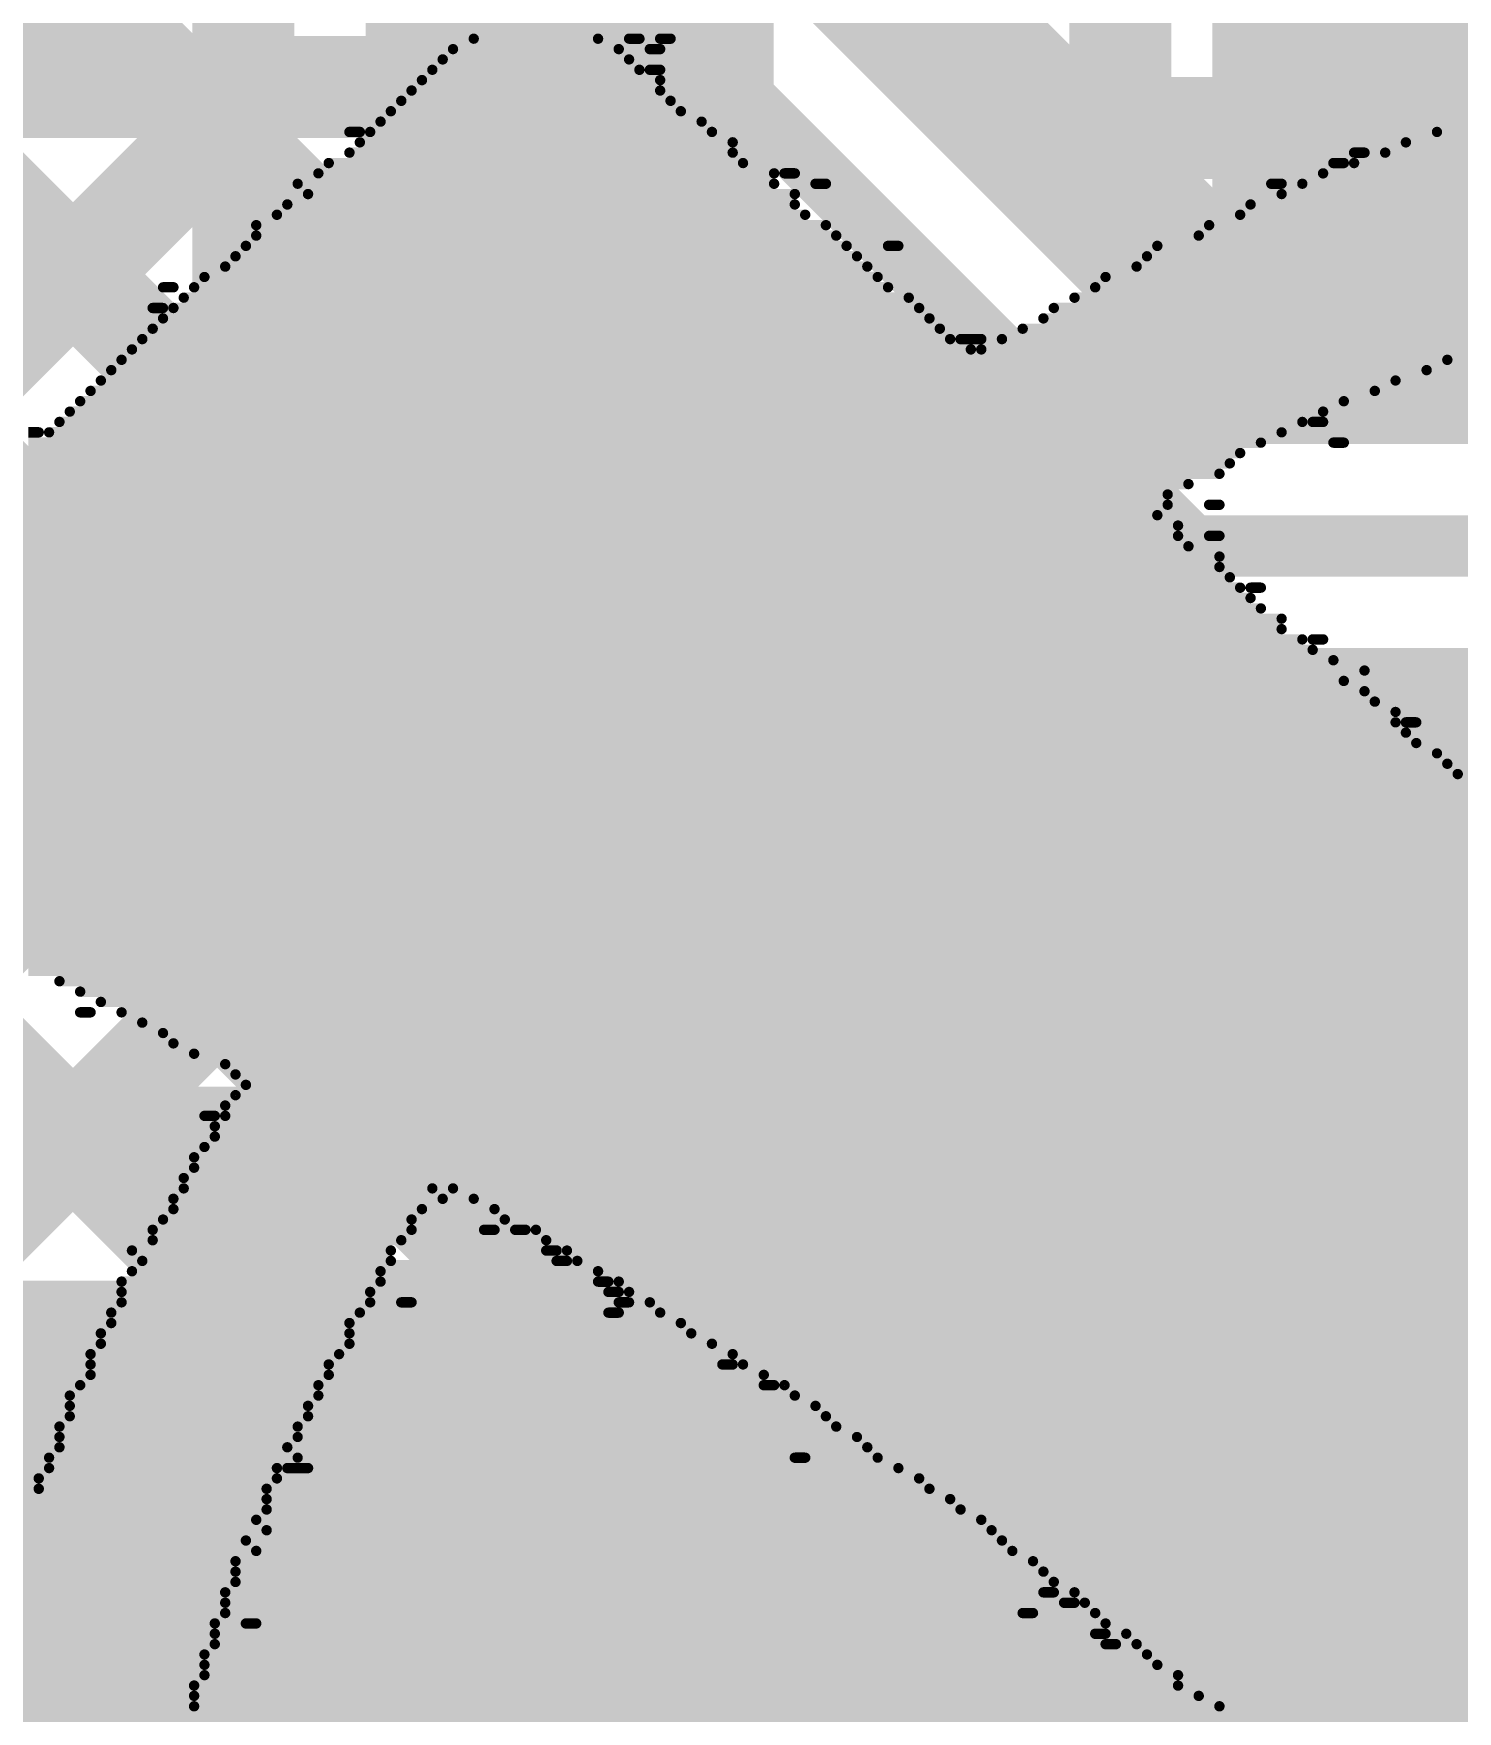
# Model space of a CAD drawing. Header units: millimetres. Extents: x -0.26 to 2.84, y -0.09 to 2.43.
# Drawn here: x 1.2254 to 1.365, y 1.4018 to 1.5662 of the extents above; entities that cross this region are included whole.
import ezdxf

# ---------------------------------------------------------------- set-up
doc = ezdxf.new("R2010")
doc.units = ezdxf.units.MM
doc.header["$MEASUREMENT"] = 0
for name, color, linetype in [('BottomLayer', 5, 'Continuous'), ('BottomOverlay', 54, 'Continuous'), ('TopLayer', 1, 'Continuous'), ('TopOverlay', 2, 'Continuous'), ('TopPaste', 8, 'Continuous'), ('TopSolder', 216, 'Continuous')]:
    doc.layers.add(name, color=color, linetype=linetype)
doc.styles.add('Arial', font='', dxfattribs={"height": 0.2})
doc.styles.get('Arial').set_extended_font_data('Arial')

# ---------------------------------------------------------------- blocks, each defined once
blk = doc.blocks.new('R__0603_36')
at = {"layer": 'TopLayer'}
for points in [[(-0.015, 0.0175), (-0.015, -0.0175), (-0.045, -0.0175), (-0.045, 0.0175)], [(0.045, 0.0175), (0.045, -0.0175), (0.015, -0.0175), (0.015, 0.0175)]]:
    blk.add_hatch(color=1, dxfattribs=at).paths.add_polyline_path(points)
at = {"layer": 'TopPaste'}
for points in [[(-0.015, 0.0175), (-0.015, -0.0175), (-0.045, -0.0175), (-0.045, 0.0175)], [(0.045, 0.0175), (0.045, -0.0175), (0.015, -0.0175), (0.015, 0.0175)]]:
    blk.add_hatch(color=8, dxfattribs=at).paths.add_polyline_path(points)
at = {"layer": 'TopSolder'}
for points in [[(-0.011, 0.0215), (-0.011, -0.0215), (-0.049, -0.0215), (-0.049, 0.0215)], [(0.049, 0.0215), (0.049, -0.0215), (0.011, -0.0215), (0.011, 0.0215)]]:
    blk.add_hatch(color=216, dxfattribs=at).paths.add_polyline_path(points)
at = {"layer": 'TopOverlay', "const_width": 0.005}
for points in [[(-0.048, 0.021), (0.048, 0.021)], [(-0.048, -0.021), (-0.048, 0.021)], [(0.048, -0.021), (0.048, 0.021)], [(-0.048, -0.021), (0.048, -0.021)]]:
    blk.add_lwpolyline(points, dxfattribs=at)
at = {"layer": 'TopOverlay', "const_width": 0.0025}
for points in [[(-0.04925, 0.021, 1), (-0.04675, 0.021, 1)], [(-0.04925, 0.021, 1), (-0.04675, 0.021, 1)], [(0.04675, 0.021, 1), (0.04925, 0.021, 1)], [(0.04675, 0.021, 1), (0.04925, 0.021, 1)], [(-0.04925, -0.021, 1), (-0.04675, -0.021, 1)], [(-0.04925, -0.021, 1), (-0.04675, -0.021, 1)], [(0.04675, -0.021, 1), (0.04925, -0.021, 1)], [(0.04675, -0.021, 1), (0.04925, -0.021, 1)]]:
    blk.add_lwpolyline(points, format="xyb", close=True, dxfattribs=at)
blk = doc.blocks.new('SOIC_8_74')
at = {"layer": 'TopLayer'}
blk.add_hatch(color=1, dxfattribs=at).paths.add_polyline_path([(0.13681, 0.08681), (0.13681, 0.06319), (0.07579, 0.06319), (0.07579, 0.08681)])
at = {"layer": 'TopPaste'}
blk.add_hatch(color=8, dxfattribs=at).paths.add_polyline_path([(0.13681, 0.08681), (0.13681, 0.06319), (0.07579, 0.06319), (0.07579, 0.08681)])
at = {"layer": 'TopSolder'}
blk.add_hatch(color=216, dxfattribs=at).paths.add_polyline_path([(0.14081, 0.09081), (0.14081, 0.05919), (0.07179, 0.05919), (0.07179, 0.09081)])
at = {"layer": 'TopOverlay', "const_width": 0.005}
blk.add_lwpolyline([(-0.072, 0.099), (0.066, 0.099)], dxfattribs=at)
at = {"layer": 'TopOverlay', "const_width": 0.0025}
blk.add_lwpolyline([(0.06475, 0.099, 1), (0.06725, 0.099, 1)], format="xyb", close=True, dxfattribs=at)

msp = doc.modelspace()

# ---------------------------------------------------------------- hatches: boundary and pattern name
at = {"layer": 'BottomLayer'}
msp.add_hatch(color=5, dxfattribs=at).paths.add_polyline_path([(1.341, 1.538), (1.723, 1.538), (1.723, 1.683), (1.341, 1.683)])
at = {"layer": 'TopLayer'}
for points in [[(1.24, 1.349), (1.362, 1.349), (1.362, 1.446), (1.24, 1.446)], [(1.033, 1.4), (1.362, 1.4), (1.362, 1.444), (1.033, 1.444)]]:
    msp.add_hatch(color=1, dxfattribs=at).paths.add_polyline_path(points)

# ---------------------------------------------------------------- linework, layer by layer
at = {"layer": 'BottomLayer'}
for points, const_width in [([(1.278, 1.513), (1.278, 1.68757)], 0.04), ([(1.246, 1.513), (1.246, 1.68757)], 0.01), ([(1.10017, 1.6435), (1.32367, 1.42)], 0.01), ([(1.17137, 1.62886), (1.246, 1.55424)], 0.01), ([(1.15008, 1.62187), (1.246, 1.52595)], 0.01), ([(1.09403, 1.62136), (1.29539, 1.42)], 0.01), ([(1.094, 1.5931), (1.2671, 1.42)], 0.01), ([(1.07838, 1.42), (1.246, 1.58762)], 0.01), ([(1.094, 1.56482), (1.23882, 1.42)], 0.01), ([(1.10667, 1.42), (1.246, 1.55933)], 0.01), ([(1.13495, 1.42), (1.246, 1.53105)], 0.01), ([(1.278, 1.513), (1.317, 1.474)], 0.04), ([(1.16324, 1.42), (1.24728, 1.50404)], 0.01), ([(1.2554, 1.49034), (1.29434, 1.4514)], 0.01), ([(1.317, 1.474), (1.76057, 1.474)], 0.04), ([(1.19152, 1.42), (1.25863, 1.48711)], 0.01), ([(1.21981, 1.42), (1.27278, 1.47297)], 0.01), ([(1.24809, 1.42), (1.28692, 1.45883)], 0.01), ([(1.27637, 1.42), (1.30207, 1.4457)], 0.01), ([(1.30466, 1.42), (1.32666, 1.442)], 0.01), ([(1.317, 1.442), (1.74731, 1.442)], 0.01), ([(1.32995, 1.442), (1.35195, 1.42)], 0.01), ([(1.33294, 1.42), (1.35494, 1.442)], 0.01), ([(1.35824, 1.442), (1.38024, 1.42)], 0.01), ([(1.36123, 1.42), (1.38323, 1.442)], 0.01), ([(1.03381, 1.42), (1.73784, 1.42)], 0.01), ([(1.02428, 1.397), (1.744, 1.397)], 0.022)]:
    msp.add_lwpolyline(points, dxfattribs=dict(at, const_width=const_width))
for points, const_width in [([(1.2435, 1.55933, 1), (1.2485, 1.55933, 1)], 0.005), ([(1.2435, 1.55424, 1), (1.2485, 1.55424, 1)], 0.005), ([(1.2435, 1.53105, 1), (1.2485, 1.53105, 1)], 0.005), ([(1.268, 1.513, 1), (1.288, 1.513, 1)], 0.02), ([(1.268, 1.513, 1), (1.288, 1.513, 1)], 0.02), ([(1.2435, 1.52595, 1), (1.2485, 1.52595, 1)], 0.005), ([(1.2435, 1.513, 1), (1.2485, 1.513, 1)], 0.005), ([(1.2435, 1.513, 1), (1.2485, 1.513, 1)], 0.005), ([(1.2435, 1.513, 1), (1.2485, 1.513, 1)], 0.005), ([(1.24478, 1.50404, 1), (1.24978, 1.50404, 1)], 0.005), ([(1.25287, 1.49037, 1), (1.25787, 1.49037, 1)], 0.005), ([(1.2529, 1.49034, 1), (1.2579, 1.49034, 1)], 0.005), ([(1.2529, 1.49034, 1), (1.2579, 1.49034, 1)], 0.005), ([(1.307, 1.474, 1), (1.327, 1.474, 1)], 0.02), ([(1.307, 1.474, 1), (1.327, 1.474, 1)], 0.02), ([(1.25613, 1.48711, 1), (1.26113, 1.48711, 1)], 0.005), ([(1.27028, 1.47297, 1), (1.27528, 1.47297, 1)], 0.005), ([(1.28442, 1.45883, 1), (1.28942, 1.45883, 1)], 0.005), ([(1.29184, 1.4514, 1), (1.29684, 1.4514, 1)], 0.005), ([(1.29184, 1.4514, 1), (1.29684, 1.4514, 1)], 0.005), ([(1.29187, 1.45137, 1), (1.29687, 1.45137, 1)], 0.005), ([(1.29957, 1.4457, 1), (1.30457, 1.4457, 1)], 0.005), ([(1.3145, 1.442, 1), (1.3195, 1.442, 1)], 0.005), ([(1.3145, 1.442, 1), (1.3195, 1.442, 1)], 0.005), ([(1.3145, 1.442, 1), (1.3195, 1.442, 1)], 0.005), ([(1.32416, 1.442, 1), (1.32916, 1.442, 1)], 0.005), ([(1.32745, 1.442, 1), (1.33245, 1.442, 1)], 0.005), ([(1.35244, 1.442, 1), (1.35744, 1.442, 1)], 0.005), ([(1.35574, 1.442, 1), (1.36074, 1.442, 1)], 0.005), ([(1.23632, 1.42, 1), (1.24132, 1.42, 1)], 0.005), ([(1.24559, 1.42, 1), (1.25059, 1.42, 1)], 0.005), ([(1.2646, 1.42, 1), (1.2696, 1.42, 1)], 0.005), ([(1.27387, 1.42, 1), (1.27887, 1.42, 1)], 0.005), ([(1.29289, 1.42, 1), (1.29789, 1.42, 1)], 0.005), ([(1.30216, 1.42, 1), (1.30716, 1.42, 1)], 0.005), ([(1.32117, 1.42, 1), (1.32617, 1.42, 1)], 0.005), ([(1.33044, 1.42, 1), (1.33544, 1.42, 1)], 0.005), ([(1.34945, 1.42, 1), (1.35445, 1.42, 1)], 0.005), ([(1.35873, 1.42, 1), (1.36373, 1.42, 1)], 0.005)]:
    msp.add_lwpolyline(points, format="xyb", close=True, dxfattribs=dict(at, const_width=const_width))
at = {"layer": 'BottomLayer', "const_width": 0.01}
for points in [[(1.2554, 1.49034, -0.199231), (1.246, 1.513)], [(1.25537, 1.49037, -0.198912), (1.246, 1.513)], [(1.317, 1.442, -0.199231), (1.29434, 1.4514)], [(1.317, 1.442, -0.198912), (1.29437, 1.45137)]]:
    msp.add_lwpolyline(points, format="xyb", dxfattribs=at)
at = {"layer": 'BottomOverlay', "const_width": 0.00102}
for points in [[(1.2686, 1.56574), (1.28079, 1.56574)], [(1.28383, 1.56574), (1.28485, 1.56574)], [(1.28688, 1.56574), (1.28789, 1.56574)], [(1.26657, 1.56472), (1.28282, 1.56472)], [(1.28586, 1.56472), (1.28688, 1.56472)], [(1.26454, 1.56269), (1.28485, 1.56269)], [(1.26555, 1.56371), (1.28383, 1.56371)], [(1.28586, 1.56269), (1.28688, 1.56269)], [(1.26251, 1.56066), (1.28688, 1.56066)], [(1.26352, 1.56168), (1.28688, 1.56168)], [(1.26149, 1.55965), (1.28789, 1.55965)], [(1.25946, 1.55761), (1.29094, 1.55761)], [(1.26048, 1.55863), (1.28891, 1.55863)], [(1.25642, 1.5566), (1.25743, 1.5566)], [(1.25743, 1.55558), (1.29399, 1.55558)], [(1.25845, 1.5566), (1.29195, 1.5566)], [(1.35998, 1.55558), (1.52041, 1.55558)], [(1.36303, 1.5566), (1.51838, 1.5566)], [(1.25642, 1.55457), (1.29399, 1.55457)], [(1.35491, 1.55457), (1.35592, 1.55457)], [(1.35795, 1.55457), (1.52346, 1.55457)], [(1.25337, 1.55254), (1.29805, 1.55254)], [(1.25439, 1.55355), (1.295, 1.55355)], [(1.29906, 1.55254), (1.30008, 1.55254)], [(1.35186, 1.55254), (1.52955, 1.55254)], [(1.35288, 1.55355), (1.35389, 1.55355)], [(1.35491, 1.55355), (1.52651, 1.55355)], [(1.25134, 1.55152), (1.29805, 1.55152)], [(1.30211, 1.55152), (1.30312, 1.55152)], [(1.34678, 1.55152), (1.3478, 1.55152)], [(1.34983, 1.55152), (1.53158, 1.55152)], [(1.25032, 1.54949), (1.30008, 1.54949)], [(1.25235, 1.55051), (1.30008, 1.55051)], [(1.34475, 1.54949), (1.53666, 1.54949)], [(1.3478, 1.55051), (1.53361, 1.55051)], [(1.24728, 1.54746), (1.30312, 1.54746)], [(1.24931, 1.54848), (1.30109, 1.54848)], [(1.34069, 1.54746), (1.41786, 1.54746)], [(1.34374, 1.54848), (1.427, 1.54848)], [(1.24728, 1.54644), (1.30414, 1.54644)], [(1.33968, 1.54644), (1.40974, 1.54644)], [(1.24525, 1.54441), (1.30617, 1.54441)], [(1.24626, 1.54543), (1.30515, 1.54543)], [(1.30922, 1.54543), (1.31023, 1.54543)], [(1.3346, 1.54441), (1.39755, 1.54441)], [(1.33562, 1.54543), (1.40263, 1.54543)], [(1.24423, 1.5434), (1.30718, 1.5434)], [(1.33358, 1.5434), (1.39349, 1.5434)], [(1.23814, 1.54137), (1.23915, 1.54137)], [(1.24119, 1.54137), (1.30922, 1.54137)], [(1.2422, 1.54238), (1.3082, 1.54238)], [(1.32952, 1.54137), (1.38537, 1.54137)], [(1.33054, 1.54238), (1.38842, 1.54238)], [(1.23712, 1.53934), (1.23814, 1.53934)], [(1.23915, 1.53934), (1.31226, 1.53934)], [(1.24017, 1.54035), (1.31125, 1.54035)], [(1.32546, 1.53934), (1.37826, 1.53934)], [(1.32749, 1.54035), (1.38232, 1.54035)], [(1.23814, 1.53832), (1.31328, 1.53832)], [(1.32445, 1.53832), (1.37522, 1.53832)], [(1.23611, 1.53629), (1.31531, 1.53629)], [(1.23712, 1.53731), (1.31429, 1.53731)], [(1.31632, 1.53629), (1.31835, 1.53629)], [(1.32038, 1.53629), (1.36912, 1.53629)], [(1.32242, 1.53731), (1.37217, 1.53731)], [(1.23408, 1.53426), (1.36405, 1.53426)], [(1.23509, 1.53528), (1.31734, 1.53528)], [(1.31835, 1.53528), (1.36709, 1.53528)], [(1.23306, 1.53325), (1.36202, 1.53325)], [(1.23103, 1.53121), (1.35694, 1.53121)], [(1.23205, 1.53223), (1.35897, 1.53223)], [(1.23002, 1.5302), (1.35389, 1.5302)], [(1.22799, 1.52817), (1.34983, 1.52817)], [(1.229, 1.52918), (1.35186, 1.52918)], [(1.35085, 1.52817), (1.35186, 1.52817)], [(1.22494, 1.52715), (1.22595, 1.52715)], [(1.22494, 1.52614), (1.34577, 1.52614)], [(1.22697, 1.52715), (1.3478, 1.52715)], [(1.35288, 1.52614), (1.35389, 1.52614)], [(1.22291, 1.52512), (1.34374, 1.52512)], [(1.22189, 1.52309), (1.34171, 1.52309)], [(1.22291, 1.52411), (1.34272, 1.52411)], [(1.21986, 1.52106), (1.33663, 1.52106)], [(1.22088, 1.52208), (1.33866, 1.52208)], [(1.21885, 1.52005), (1.33663, 1.52005)], [(1.34069, 1.52005), (1.34171, 1.52005)], [(1.21682, 1.51801), (1.33765, 1.51801)], [(1.21783, 1.51903), (1.33562, 1.51903)], [(1.2158, 1.517), (1.33765, 1.517)], [(1.34069, 1.517), (1.34171, 1.517)], [(1.21174, 1.51497), (1.34171, 1.51497)], [(1.21479, 1.51598), (1.33866, 1.51598)], [(1.21072, 1.51294), (1.34272, 1.51294)], [(1.21174, 1.51395), (1.34171, 1.51395)], [(1.20971, 1.51192), (1.34374, 1.51192)], [(1.34475, 1.51192), (1.34577, 1.51192)], [(1.20768, 1.50989), (1.34577, 1.50989)], [(1.20869, 1.51091), (1.34475, 1.51091)], [(1.20666, 1.50888), (1.3478, 1.50888)], [(1.20463, 1.50685), (1.34983, 1.50685)], [(1.20565, 1.50786), (1.3478, 1.50786)], [(1.35085, 1.50685), (1.35186, 1.50685)], [(1.2026, 1.50481), (1.35288, 1.50481)], [(1.20362, 1.50583), (1.35085, 1.50583)], [(1.20159, 1.5038), (1.35592, 1.5038)], [(1.19854, 1.50177), (1.35592, 1.50177)], [(1.19955, 1.50278), (1.35389, 1.50278)], [(1.19651, 1.49974), (1.35897, 1.49974)], [(1.19752, 1.50075), (1.35694, 1.50075)], [(1.19549, 1.49872), (1.35897, 1.49872)], [(1.35998, 1.49872), (1.361, 1.49872)], [(1.19346, 1.49669), (1.361, 1.49669)], [(1.19448, 1.49771), (1.35998, 1.49771)], [(1.19143, 1.49568), (1.36303, 1.49568)], [(1.19042, 1.49365), (1.36506, 1.49365)], [(1.19143, 1.49466), (1.36405, 1.49466)], [(1.18737, 1.49161), (1.36709, 1.49161)], [(1.1894, 1.49263), (1.36608, 1.49263)], [(1.18839, 1.4906), (1.36811, 1.4906)], [(1.19042, 1.48958), (1.36912, 1.48958)], [(1.19245, 1.48857), (1.37014, 1.48857)], [(1.19549, 1.48755), (1.37115, 1.48755)], [(1.19752, 1.48654), (1.37217, 1.48654)], [(1.19955, 1.48552), (1.37318, 1.48552)], [(1.2026, 1.48451), (1.37522, 1.48451)], [(1.20463, 1.48349), (1.37623, 1.48349)], [(1.20666, 1.48248), (1.37725, 1.48248)], [(1.20971, 1.48146), (1.37826, 1.48146)], [(1.21174, 1.48045), (1.37928, 1.48045)], [(1.21377, 1.47943), (1.38029, 1.47943)], [(1.21682, 1.47841), (1.38131, 1.47841)], [(1.21885, 1.4774), (1.38232, 1.4774)], [(1.22088, 1.47638), (1.38334, 1.47638)], [(1.22392, 1.47537), (1.38537, 1.47537)], [(1.22494, 1.47435), (1.38638, 1.47435)], [(1.22799, 1.47334), (1.38842, 1.47334)], [(1.23002, 1.47232), (1.38842, 1.47232)], [(1.23002, 1.47029), (1.23103, 1.47029)], [(1.23205, 1.47131), (1.39045, 1.47131)], [(1.23408, 1.47029), (1.39045, 1.47029)], [(1.23611, 1.46928), (1.39248, 1.46928)], [(1.23814, 1.46826), (1.39248, 1.46826)], [(1.23915, 1.46725), (1.39451, 1.46725)], [(1.24119, 1.46623), (1.39552, 1.46623)], [(1.24423, 1.46521), (1.39654, 1.46521)], [(1.24525, 1.4642), (1.39755, 1.4642)], [(1.24525, 1.46217), (1.39958, 1.46217)], [(1.24626, 1.46318), (1.39857, 1.46318)], [(1.24423, 1.46115), (1.4006, 1.46115)], [(1.2422, 1.46014), (1.24322, 1.46014)], [(1.24322, 1.45912), (1.40365, 1.45912)], [(1.24423, 1.46014), (1.40162, 1.46014)], [(1.2422, 1.45709), (1.40568, 1.45709)], [(1.24322, 1.45811), (1.40466, 1.45811)], [(1.24119, 1.45608), (1.40669, 1.45608)], [(1.24017, 1.45405), (1.40872, 1.45405)], [(1.24119, 1.45506), (1.40771, 1.45506)], [(1.23915, 1.45201), (1.26555, 1.45201)], [(1.24017, 1.45303), (1.26454, 1.45303)], [(1.26657, 1.45303), (1.40974, 1.45303)], [(1.2686, 1.45201), (1.41075, 1.45201)], [(1.23915, 1.451), (1.26352, 1.451)], [(1.27063, 1.451), (1.41177, 1.451)], [(1.23712, 1.44897), (1.26251, 1.44897)], [(1.23814, 1.44998), (1.26251, 1.44998)], [(1.26962, 1.44897), (1.27063, 1.44897)], [(1.27165, 1.44998), (1.41278, 1.44998)], [(1.27266, 1.44897), (1.27368, 1.44897)], [(1.27469, 1.44897), (1.4138, 1.44897)], [(1.23712, 1.44795), (1.26149, 1.44795)], [(1.27571, 1.44795), (1.41482, 1.44795)], [(1.23509, 1.44694), (1.26048, 1.44694)], [(1.23611, 1.44592), (1.26048, 1.44592)], [(1.27571, 1.44694), (1.27672, 1.44694)], [(1.27672, 1.44592), (1.27774, 1.44592)], [(1.27774, 1.44694), (1.41583, 1.44694)], [(1.27875, 1.44592), (1.41685, 1.44592)], [(1.23408, 1.44389), (1.25946, 1.44389)], [(1.23509, 1.44491), (1.25946, 1.44491)], [(1.28079, 1.44491), (1.41888, 1.44491)], [(1.28079, 1.44389), (1.2818, 1.44389)], [(1.28282, 1.44389), (1.41989, 1.44389)], [(1.23408, 1.44288), (1.25845, 1.44288)], [(1.2818, 1.44288), (1.28282, 1.44288)], [(1.28383, 1.44288), (1.41989, 1.44288)], [(1.23306, 1.44085), (1.25743, 1.44085)], [(1.23408, 1.44186), (1.25845, 1.44186)], [(1.26149, 1.44186), (1.26251, 1.44186)], [(1.2818, 1.44085), (1.28282, 1.44085)], [(1.28282, 1.44186), (1.28383, 1.44186)], [(1.28586, 1.44186), (1.42091, 1.44186)], [(1.28688, 1.44085), (1.42294, 1.44085)], [(1.23205, 1.43882), (1.25642, 1.43882)], [(1.23306, 1.43983), (1.25642, 1.43983)], [(1.28891, 1.43983), (1.42395, 1.43983)], [(1.28992, 1.43882), (1.42497, 1.43882)], [(1.23205, 1.4378), (1.25642, 1.4378)], [(1.29195, 1.4378), (1.42598, 1.4378)], [(1.23103, 1.43678), (1.2554, 1.43678)], [(1.23103, 1.43577), (1.25439, 1.43577)], [(1.29297, 1.43577), (1.29399, 1.43577)], [(1.29399, 1.43678), (1.427, 1.43678)], [(1.295, 1.43577), (1.42802, 1.43577)], [(1.23103, 1.43475), (1.25439, 1.43475)], [(1.29703, 1.43475), (1.42903, 1.43475)], [(1.229, 1.43272), (1.25337, 1.43272)], [(1.23002, 1.43374), (1.25337, 1.43374)], [(1.29703, 1.43374), (1.29805, 1.43374)], [(1.29906, 1.43374), (1.43005, 1.43374)], [(1.30008, 1.43272), (1.43106, 1.43272)], [(1.229, 1.43171), (1.25235, 1.43171)], [(1.229, 1.43069), (1.25235, 1.43069)], [(1.30211, 1.43171), (1.43208, 1.43171)], [(1.30312, 1.43069), (1.43411, 1.43069)], [(1.22799, 1.42968), (1.25134, 1.42968)], [(1.30414, 1.42968), (1.43411, 1.42968)], [(1.22799, 1.42866), (1.25134, 1.42866)], [(1.22799, 1.42765), (1.25032, 1.42765)], [(1.30617, 1.42866), (1.43512, 1.42866)], [(1.30718, 1.42765), (1.43614, 1.42765)], [(1.22697, 1.42663), (1.25134, 1.42663)], [(1.30008, 1.42663), (1.30109, 1.42663)], [(1.3082, 1.42663), (1.43715, 1.42663)], [(1.22595, 1.4246), (1.24931, 1.4246)], [(1.22697, 1.42561), (1.24931, 1.42561)], [(1.25032, 1.42561), (1.25235, 1.42561)], [(1.31023, 1.42561), (1.43817, 1.42561)], [(1.31226, 1.4246), (1.43918, 1.4246)], [(1.22494, 1.42257), (1.24829, 1.42257)], [(1.22595, 1.42358), (1.24829, 1.42358)], [(1.31328, 1.42358), (1.44121, 1.42358)], [(1.31531, 1.42257), (1.44223, 1.42257)], [(1.22494, 1.42155), (1.24829, 1.42155)], [(1.31632, 1.42155), (1.44223, 1.42155)], [(1.22392, 1.41952), (1.24829, 1.41952)], [(1.22494, 1.42054), (1.24728, 1.42054)], [(1.31835, 1.42054), (1.44325, 1.42054)], [(1.31937, 1.41952), (1.44426, 1.41952)], [(1.22291, 1.41749), (1.24728, 1.41749)], [(1.22392, 1.41851), (1.24626, 1.41851)], [(1.32038, 1.41851), (1.44629, 1.41851)], [(1.3214, 1.41749), (1.44832, 1.41749)], [(1.22189, 1.41648), (1.24525, 1.41648)], [(1.32343, 1.41648), (1.44832, 1.41648)], [(1.22189, 1.41445), (1.24525, 1.41445)], [(1.22291, 1.41546), (1.24525, 1.41546)], [(1.32445, 1.41546), (1.44934, 1.41546)], [(1.32546, 1.41445), (1.45035, 1.41445)], [(1.22189, 1.41343), (1.24423, 1.41343)], [(1.32445, 1.41343), (1.32546, 1.41343)], [(1.32749, 1.41343), (1.45137, 1.41343)], [(1.22088, 1.4114), (1.24423, 1.4114)], [(1.22189, 1.41241), (1.24423, 1.41241)], [(1.32242, 1.4114), (1.32343, 1.4114)], [(1.32648, 1.41241), (1.32749, 1.41241)], [(1.32851, 1.41241), (1.4534, 1.41241)], [(1.32952, 1.4114), (1.45441, 1.4114)], [(1.22088, 1.41038), (1.24322, 1.41038)], [(1.22088, 1.40937), (1.24322, 1.40937)], [(1.24626, 1.41038), (1.24728, 1.41038)], [(1.32952, 1.40937), (1.33054, 1.40937)], [(1.33054, 1.41038), (1.45441, 1.41038)], [(1.33257, 1.40937), (1.45441, 1.40937)], [(1.21986, 1.40835), (1.24322, 1.40835)], [(1.33054, 1.40835), (1.33155, 1.40835)], [(1.33358, 1.40835), (1.45543, 1.40835)], [(1.21986, 1.40734), (1.2422, 1.40734)], [(1.21986, 1.40632), (1.2422, 1.40632)], [(1.3346, 1.40734), (1.45645, 1.40734)], [(1.33562, 1.40632), (1.45848, 1.40632)], [(1.21885, 1.40429), (1.24119, 1.40429)], [(1.21986, 1.40531), (1.2422, 1.40531)], [(1.33765, 1.40531), (1.45949, 1.40531)], [(1.33765, 1.40429), (1.45949, 1.40429)], [(1.21885, 1.40328), (1.24119, 1.40328)], [(1.33968, 1.40328), (1.46051, 1.40328)], [(1.21885, 1.40226), (1.24119, 1.40226)], [(1.34171, 1.40226), (1.46152, 1.40226)]]:
    msp.add_lwpolyline(points, dxfattribs=at)
at = {"layer": 'BottomOverlay', "const_width": 0.000508}
for points in [[(1.26835, 1.56574, 1), (1.26885, 1.56574, 1)], [(1.28053, 1.56574, 1), (1.28104, 1.56574, 1)], [(1.28358, 1.56574, 1), (1.28408, 1.56574, 1)], [(1.28459, 1.56574, 1), (1.2851, 1.56574, 1)], [(1.28662, 1.56574, 1), (1.28713, 1.56574, 1)], [(1.28764, 1.56574, 1), (1.28815, 1.56574, 1)], [(1.26632, 1.56472, 1), (1.26682, 1.56472, 1)], [(1.28256, 1.56472, 1), (1.28307, 1.56472, 1)], [(1.28561, 1.56472, 1), (1.28612, 1.56472, 1)], [(1.28662, 1.56472, 1), (1.28713, 1.56472, 1)], [(1.26429, 1.56269, 1), (1.26479, 1.56269, 1)], [(1.2653, 1.56371, 1), (1.26581, 1.56371, 1)], [(1.28358, 1.56371, 1), (1.28408, 1.56371, 1)], [(1.28459, 1.56269, 1), (1.2851, 1.56269, 1)], [(1.28561, 1.56269, 1), (1.28612, 1.56269, 1)], [(1.28662, 1.56269, 1), (1.28713, 1.56269, 1)], [(1.26225, 1.56066, 1), (1.26276, 1.56066, 1)], [(1.26327, 1.56168, 1), (1.26378, 1.56168, 1)], [(1.28662, 1.56168, 1), (1.28713, 1.56168, 1)], [(1.28662, 1.56066, 1), (1.28713, 1.56066, 1)], [(1.26124, 1.55965, 1), (1.26175, 1.55965, 1)], [(1.28764, 1.55965, 1), (1.28815, 1.55965, 1)], [(1.25921, 1.55761, 1), (1.25972, 1.55761, 1)], [(1.26022, 1.55863, 1), (1.26073, 1.55863, 1)], [(1.28865, 1.55863, 1), (1.28916, 1.55863, 1)], [(1.29069, 1.55761, 1), (1.29119, 1.55761, 1)], [(1.25616, 1.5566, 1), (1.25667, 1.5566, 1)], [(1.25718, 1.5566, 1), (1.25769, 1.5566, 1)], [(1.25718, 1.55558, 1), (1.25769, 1.55558, 1)], [(1.25819, 1.5566, 1), (1.2587, 1.5566, 1)], [(1.2917, 1.5566, 1), (1.29221, 1.5566, 1)], [(1.29373, 1.55558, 1), (1.29424, 1.55558, 1)], [(1.35973, 1.55558, 1), (1.36024, 1.55558, 1)], [(1.36278, 1.5566, 1), (1.36328, 1.5566, 1)], [(1.25616, 1.55457, 1), (1.25667, 1.55457, 1)], [(1.29373, 1.55457, 1), (1.29424, 1.55457, 1)], [(1.35465, 1.55457, 1), (1.35516, 1.55457, 1)], [(1.35567, 1.55457, 1), (1.35618, 1.55457, 1)], [(1.3577, 1.55457, 1), (1.35821, 1.55457, 1)], [(1.25312, 1.55254, 1), (1.25362, 1.55254, 1)], [(1.25413, 1.55355, 1), (1.25464, 1.55355, 1)], [(1.29475, 1.55355, 1), (1.29525, 1.55355, 1)], [(1.29779, 1.55254, 1), (1.2983, 1.55254, 1)], [(1.29881, 1.55254, 1), (1.29932, 1.55254, 1)], [(1.29982, 1.55254, 1), (1.30033, 1.55254, 1)], [(1.35161, 1.55254, 1), (1.35212, 1.55254, 1)], [(1.35262, 1.55355, 1), (1.35313, 1.55355, 1)], [(1.35364, 1.55355, 1), (1.35415, 1.55355, 1)], [(1.35465, 1.55355, 1), (1.35516, 1.55355, 1)], [(1.25109, 1.55152, 1), (1.25159, 1.55152, 1)], [(1.29779, 1.55152, 1), (1.2983, 1.55152, 1)], [(1.30185, 1.55152, 1), (1.30236, 1.55152, 1)], [(1.30287, 1.55152, 1), (1.30338, 1.55152, 1)], [(1.34653, 1.55152, 1), (1.34704, 1.55152, 1)], [(1.34755, 1.55152, 1), (1.34805, 1.55152, 1)], [(1.34958, 1.55152, 1), (1.35008, 1.55152, 1)], [(1.25007, 1.54949, 1), (1.25058, 1.54949, 1)], [(1.2521, 1.55051, 1), (1.25261, 1.55051, 1)], [(1.29982, 1.55051, 1), (1.30033, 1.55051, 1)], [(1.29982, 1.54949, 1), (1.30033, 1.54949, 1)], [(1.3445, 1.54949, 1), (1.34501, 1.54949, 1)], [(1.34755, 1.55051, 1), (1.34805, 1.55051, 1)], [(1.24702, 1.54746, 1), (1.24753, 1.54746, 1)], [(1.24905, 1.54848, 1), (1.24956, 1.54848, 1)], [(1.30084, 1.54848, 1), (1.30135, 1.54848, 1)], [(1.30287, 1.54746, 1), (1.30338, 1.54746, 1)], [(1.34044, 1.54746, 1), (1.34095, 1.54746, 1)], [(1.34348, 1.54848, 1), (1.34399, 1.54848, 1)], [(1.24702, 1.54644, 1), (1.24753, 1.54644, 1)], [(1.30388, 1.54644, 1), (1.30439, 1.54644, 1)], [(1.33942, 1.54644, 1), (1.33993, 1.54644, 1)], [(1.24499, 1.54441, 1), (1.2455, 1.54441, 1)], [(1.24601, 1.54543, 1), (1.24652, 1.54543, 1)], [(1.3049, 1.54543, 1), (1.30541, 1.54543, 1)], [(1.30592, 1.54441, 1), (1.30642, 1.54441, 1)], [(1.30896, 1.54543, 1), (1.30947, 1.54543, 1)], [(1.30998, 1.54543, 1), (1.31048, 1.54543, 1)], [(1.33435, 1.54441, 1), (1.33485, 1.54441, 1)], [(1.33536, 1.54543, 1), (1.33587, 1.54543, 1)], [(1.24398, 1.5434, 1), (1.24449, 1.5434, 1)], [(1.30693, 1.5434, 1), (1.30744, 1.5434, 1)], [(1.33333, 1.5434, 1), (1.33384, 1.5434, 1)], [(1.23789, 1.54137, 1), (1.23839, 1.54137, 1)], [(1.2389, 1.54137, 1), (1.23941, 1.54137, 1)], [(1.24093, 1.54137, 1), (1.24144, 1.54137, 1)], [(1.24195, 1.54238, 1), (1.24245, 1.54238, 1)], [(1.30795, 1.54238, 1), (1.30845, 1.54238, 1)], [(1.30896, 1.54137, 1), (1.30947, 1.54137, 1)], [(1.32927, 1.54137, 1), (1.32978, 1.54137, 1)], [(1.33029, 1.54238, 1), (1.33079, 1.54238, 1)], [(1.23687, 1.53934, 1), (1.23738, 1.53934, 1)], [(1.23789, 1.53934, 1), (1.23839, 1.53934, 1)], [(1.2389, 1.53934, 1), (1.23941, 1.53934, 1)], [(1.23992, 1.54035, 1), (1.24042, 1.54035, 1)], [(1.31099, 1.54035, 1), (1.3115, 1.54035, 1)], [(1.31201, 1.53934, 1), (1.31252, 1.53934, 1)], [(1.32521, 1.53934, 1), (1.32572, 1.53934, 1)], [(1.32724, 1.54035, 1), (1.32775, 1.54035, 1)], [(1.23789, 1.53832, 1), (1.23839, 1.53832, 1)], [(1.31302, 1.53832, 1), (1.31353, 1.53832, 1)], [(1.32419, 1.53832, 1), (1.3247, 1.53832, 1)], [(1.23585, 1.53629, 1), (1.23636, 1.53629, 1)], [(1.23687, 1.53731, 1), (1.23738, 1.53731, 1)], [(1.31404, 1.53731, 1), (1.31455, 1.53731, 1)], [(1.31505, 1.53629, 1), (1.31556, 1.53629, 1)], [(1.31607, 1.53629, 1), (1.31658, 1.53629, 1)], [(1.3181, 1.53629, 1), (1.31861, 1.53629, 1)], [(1.32013, 1.53629, 1), (1.32064, 1.53629, 1)], [(1.32216, 1.53731, 1), (1.32267, 1.53731, 1)], [(1.23382, 1.53426, 1), (1.23433, 1.53426, 1)], [(1.23484, 1.53528, 1), (1.23535, 1.53528, 1)], [(1.31708, 1.53528, 1), (1.31759, 1.53528, 1)], [(1.3181, 1.53528, 1), (1.31861, 1.53528, 1)], [(1.36379, 1.53426, 1), (1.3643, 1.53426, 1)], [(1.23281, 1.53325, 1), (1.23332, 1.53325, 1)], [(1.36176, 1.53325, 1), (1.36227, 1.53325, 1)], [(1.23078, 1.53121, 1), (1.23129, 1.53121, 1)], [(1.23179, 1.53223, 1), (1.2323, 1.53223, 1)], [(1.35668, 1.53121, 1), (1.35719, 1.53121, 1)], [(1.35872, 1.53223, 1), (1.35922, 1.53223, 1)], [(1.22976, 1.5302, 1), (1.23027, 1.5302, 1)], [(1.35364, 1.5302, 1), (1.35415, 1.5302, 1)], [(1.22773, 1.52817, 1), (1.22824, 1.52817, 1)], [(1.22875, 1.52918, 1), (1.22925, 1.52918, 1)], [(1.34958, 1.52817, 1), (1.35008, 1.52817, 1)], [(1.35059, 1.52817, 1), (1.3511, 1.52817, 1)], [(1.35161, 1.52918, 1), (1.35212, 1.52918, 1)], [(1.35161, 1.52817, 1), (1.35212, 1.52817, 1)], [(1.2257, 1.52715, 1), (1.22621, 1.52715, 1)], [(1.22672, 1.52715, 1), (1.22722, 1.52715, 1)], [(1.34552, 1.52614, 1), (1.34602, 1.52614, 1)], [(1.34755, 1.52715, 1), (1.34805, 1.52715, 1)], [(1.35262, 1.52614, 1), (1.35313, 1.52614, 1)], [(1.35364, 1.52614, 1), (1.35415, 1.52614, 1)], [(1.34348, 1.52512, 1), (1.34399, 1.52512, 1)], [(1.34145, 1.52309, 1), (1.34196, 1.52309, 1)], [(1.34247, 1.52411, 1), (1.34298, 1.52411, 1)], [(1.33638, 1.52106, 1), (1.33688, 1.52106, 1)], [(1.33841, 1.52208, 1), (1.33892, 1.52208, 1)], [(1.33638, 1.52005, 1), (1.33688, 1.52005, 1)], [(1.34044, 1.52005, 1), (1.34095, 1.52005, 1)], [(1.34145, 1.52005, 1), (1.34196, 1.52005, 1)], [(1.33536, 1.51903, 1), (1.33587, 1.51903, 1)], [(1.33739, 1.51801, 1), (1.3379, 1.51801, 1)], [(1.33739, 1.517, 1), (1.3379, 1.517, 1)], [(1.34044, 1.517, 1), (1.34095, 1.517, 1)], [(1.34145, 1.517, 1), (1.34196, 1.517, 1)], [(1.33841, 1.51598, 1), (1.33892, 1.51598, 1)], [(1.34145, 1.51497, 1), (1.34196, 1.51497, 1)], [(1.34145, 1.51395, 1), (1.34196, 1.51395, 1)], [(1.34247, 1.51294, 1), (1.34298, 1.51294, 1)], [(1.34348, 1.51192, 1), (1.34399, 1.51192, 1)], [(1.3445, 1.51192, 1), (1.34501, 1.51192, 1)], [(1.34552, 1.51192, 1), (1.34602, 1.51192, 1)], [(1.3445, 1.51091, 1), (1.34501, 1.51091, 1)], [(1.34552, 1.50989, 1), (1.34602, 1.50989, 1)], [(1.34755, 1.50888, 1), (1.34805, 1.50888, 1)], [(1.34755, 1.50786, 1), (1.34805, 1.50786, 1)], [(1.34958, 1.50685, 1), (1.35008, 1.50685, 1)], [(1.35059, 1.50685, 1), (1.3511, 1.50685, 1)], [(1.35161, 1.50685, 1), (1.35212, 1.50685, 1)], [(1.35059, 1.50583, 1), (1.3511, 1.50583, 1)], [(1.35262, 1.50481, 1), (1.35313, 1.50481, 1)], [(1.35567, 1.5038, 1), (1.35618, 1.5038, 1)], [(1.35364, 1.50278, 1), (1.35415, 1.50278, 1)], [(1.35567, 1.50177, 1), (1.35618, 1.50177, 1)], [(1.35668, 1.50075, 1), (1.35719, 1.50075, 1)], [(1.35872, 1.49974, 1), (1.35922, 1.49974, 1)], [(1.35872, 1.49872, 1), (1.35922, 1.49872, 1)], [(1.35973, 1.49872, 1), (1.36024, 1.49872, 1)], [(1.36075, 1.49872, 1), (1.36125, 1.49872, 1)], [(1.35973, 1.49771, 1), (1.36024, 1.49771, 1)], [(1.36075, 1.49669, 1), (1.36125, 1.49669, 1)], [(1.36278, 1.49568, 1), (1.36328, 1.49568, 1)], [(1.36379, 1.49466, 1), (1.3643, 1.49466, 1)], [(1.36481, 1.49365, 1), (1.36532, 1.49365, 1)], [(1.22773, 1.47334, 1), (1.22824, 1.47334, 1)], [(1.22976, 1.47232, 1), (1.23027, 1.47232, 1)], [(1.22976, 1.47029, 1), (1.23027, 1.47029, 1)], [(1.23078, 1.47029, 1), (1.23129, 1.47029, 1)], [(1.23179, 1.47131, 1), (1.2323, 1.47131, 1)], [(1.23382, 1.47029, 1), (1.23433, 1.47029, 1)], [(1.23585, 1.46928, 1), (1.23636, 1.46928, 1)], [(1.23789, 1.46826, 1), (1.23839, 1.46826, 1)], [(1.2389, 1.46725, 1), (1.23941, 1.46725, 1)], [(1.24093, 1.46623, 1), (1.24144, 1.46623, 1)], [(1.24398, 1.46521, 1), (1.24449, 1.46521, 1)], [(1.24499, 1.4642, 1), (1.2455, 1.4642, 1)], [(1.24499, 1.46217, 1), (1.2455, 1.46217, 1)], [(1.24601, 1.46318, 1), (1.24652, 1.46318, 1)], [(1.24398, 1.46115, 1), (1.24449, 1.46115, 1)], [(1.24195, 1.46014, 1), (1.24245, 1.46014, 1)], [(1.24296, 1.46014, 1), (1.24347, 1.46014, 1)], [(1.24296, 1.45912, 1), (1.24347, 1.45912, 1)], [(1.24398, 1.46014, 1), (1.24449, 1.46014, 1)], [(1.24195, 1.45709, 1), (1.24245, 1.45709, 1)], [(1.24296, 1.45811, 1), (1.24347, 1.45811, 1)], [(1.24093, 1.45608, 1), (1.24144, 1.45608, 1)], [(1.23992, 1.45405, 1), (1.24042, 1.45405, 1)], [(1.24093, 1.45506, 1), (1.24144, 1.45506, 1)], [(1.2389, 1.45201, 1), (1.23941, 1.45201, 1)], [(1.23992, 1.45303, 1), (1.24042, 1.45303, 1)], [(1.26429, 1.45303, 1), (1.26479, 1.45303, 1)], [(1.2653, 1.45201, 1), (1.26581, 1.45201, 1)], [(1.26632, 1.45303, 1), (1.26682, 1.45303, 1)], [(1.26835, 1.45201, 1), (1.26885, 1.45201, 1)], [(1.2389, 1.451, 1), (1.23941, 1.451, 1)], [(1.26327, 1.451, 1), (1.26378, 1.451, 1)], [(1.27038, 1.451, 1), (1.27089, 1.451, 1)], [(1.23687, 1.44897, 1), (1.23738, 1.44897, 1)], [(1.23789, 1.44998, 1), (1.23839, 1.44998, 1)], [(1.26225, 1.44998, 1), (1.26276, 1.44998, 1)], [(1.26225, 1.44897, 1), (1.26276, 1.44897, 1)], [(1.26936, 1.44897, 1), (1.26987, 1.44897, 1)], [(1.27038, 1.44897, 1), (1.27089, 1.44897, 1)], [(1.27139, 1.44998, 1), (1.2719, 1.44998, 1)], [(1.27241, 1.44897, 1), (1.27292, 1.44897, 1)], [(1.27342, 1.44897, 1), (1.27393, 1.44897, 1)], [(1.27444, 1.44897, 1), (1.27495, 1.44897, 1)], [(1.23687, 1.44795, 1), (1.23738, 1.44795, 1)], [(1.26124, 1.44795, 1), (1.26175, 1.44795, 1)], [(1.27545, 1.44795, 1), (1.27596, 1.44795, 1)], [(1.23484, 1.44694, 1), (1.23535, 1.44694, 1)], [(1.23585, 1.44592, 1), (1.23636, 1.44592, 1)], [(1.26022, 1.44694, 1), (1.26073, 1.44694, 1)], [(1.26022, 1.44592, 1), (1.26073, 1.44592, 1)], [(1.27545, 1.44694, 1), (1.27596, 1.44694, 1)], [(1.27647, 1.44694, 1), (1.27698, 1.44694, 1)], [(1.27647, 1.44592, 1), (1.27698, 1.44592, 1)], [(1.27749, 1.44694, 1), (1.27799, 1.44694, 1)], [(1.27749, 1.44592, 1), (1.27799, 1.44592, 1)], [(1.2785, 1.44592, 1), (1.27901, 1.44592, 1)], [(1.23382, 1.44389, 1), (1.23433, 1.44389, 1)], [(1.23484, 1.44491, 1), (1.23535, 1.44491, 1)], [(1.25921, 1.44491, 1), (1.25972, 1.44491, 1)], [(1.25921, 1.44389, 1), (1.25972, 1.44389, 1)], [(1.28053, 1.44491, 1), (1.28104, 1.44491, 1)], [(1.28053, 1.44389, 1), (1.28104, 1.44389, 1)], [(1.28155, 1.44389, 1), (1.28205, 1.44389, 1)], [(1.28256, 1.44389, 1), (1.28307, 1.44389, 1)], [(1.23382, 1.44288, 1), (1.23433, 1.44288, 1)], [(1.25819, 1.44288, 1), (1.2587, 1.44288, 1)], [(1.28155, 1.44288, 1), (1.28205, 1.44288, 1)], [(1.28256, 1.44288, 1), (1.28307, 1.44288, 1)], [(1.28358, 1.44288, 1), (1.28408, 1.44288, 1)], [(1.23281, 1.44085, 1), (1.23332, 1.44085, 1)], [(1.23382, 1.44186, 1), (1.23433, 1.44186, 1)], [(1.25718, 1.44085, 1), (1.25769, 1.44085, 1)], [(1.25819, 1.44186, 1), (1.2587, 1.44186, 1)], [(1.26124, 1.44186, 1), (1.26175, 1.44186, 1)], [(1.26225, 1.44186, 1), (1.26276, 1.44186, 1)], [(1.28155, 1.44085, 1), (1.28205, 1.44085, 1)], [(1.28256, 1.44186, 1), (1.28307, 1.44186, 1)], [(1.28256, 1.44085, 1), (1.28307, 1.44085, 1)], [(1.28358, 1.44186, 1), (1.28408, 1.44186, 1)], [(1.28561, 1.44186, 1), (1.28612, 1.44186, 1)], [(1.28662, 1.44085, 1), (1.28713, 1.44085, 1)], [(1.23179, 1.43882, 1), (1.2323, 1.43882, 1)], [(1.23281, 1.43983, 1), (1.23332, 1.43983, 1)], [(1.25616, 1.43983, 1), (1.25667, 1.43983, 1)], [(1.25616, 1.43882, 1), (1.25667, 1.43882, 1)], [(1.28865, 1.43983, 1), (1.28916, 1.43983, 1)], [(1.28967, 1.43882, 1), (1.29018, 1.43882, 1)], [(1.23179, 1.4378, 1), (1.2323, 1.4378, 1)], [(1.25616, 1.4378, 1), (1.25667, 1.4378, 1)], [(1.2917, 1.4378, 1), (1.29221, 1.4378, 1)], [(1.23078, 1.43678, 1), (1.23129, 1.43678, 1)], [(1.23078, 1.43577, 1), (1.23129, 1.43577, 1)], [(1.25413, 1.43577, 1), (1.25464, 1.43577, 1)], [(1.25515, 1.43678, 1), (1.25565, 1.43678, 1)], [(1.29272, 1.43577, 1), (1.29322, 1.43577, 1)], [(1.29373, 1.43678, 1), (1.29424, 1.43678, 1)], [(1.29373, 1.43577, 1), (1.29424, 1.43577, 1)], [(1.29475, 1.43577, 1), (1.29525, 1.43577, 1)], [(1.23078, 1.43475, 1), (1.23129, 1.43475, 1)], [(1.25413, 1.43475, 1), (1.25464, 1.43475, 1)], [(1.29678, 1.43475, 1), (1.29729, 1.43475, 1)], [(1.22875, 1.43272, 1), (1.22925, 1.43272, 1)], [(1.22976, 1.43374, 1), (1.23027, 1.43374, 1)], [(1.25312, 1.43374, 1), (1.25362, 1.43374, 1)], [(1.25312, 1.43272, 1), (1.25362, 1.43272, 1)], [(1.29678, 1.43374, 1), (1.29729, 1.43374, 1)], [(1.29779, 1.43374, 1), (1.2983, 1.43374, 1)], [(1.29881, 1.43374, 1), (1.29932, 1.43374, 1)], [(1.29982, 1.43272, 1), (1.30033, 1.43272, 1)], [(1.22875, 1.43171, 1), (1.22925, 1.43171, 1)], [(1.22875, 1.43069, 1), (1.22925, 1.43069, 1)], [(1.2521, 1.43171, 1), (1.25261, 1.43171, 1)], [(1.2521, 1.43069, 1), (1.25261, 1.43069, 1)], [(1.30185, 1.43171, 1), (1.30236, 1.43171, 1)], [(1.30287, 1.43069, 1), (1.30338, 1.43069, 1)], [(1.22773, 1.42968, 1), (1.22824, 1.42968, 1)], [(1.25109, 1.42968, 1), (1.25159, 1.42968, 1)], [(1.30388, 1.42968, 1), (1.30439, 1.42968, 1)], [(1.22773, 1.42866, 1), (1.22824, 1.42866, 1)], [(1.22773, 1.42765, 1), (1.22824, 1.42765, 1)], [(1.25007, 1.42765, 1), (1.25058, 1.42765, 1)], [(1.25109, 1.42866, 1), (1.25159, 1.42866, 1)], [(1.30592, 1.42866, 1), (1.30642, 1.42866, 1)], [(1.30693, 1.42765, 1), (1.30744, 1.42765, 1)], [(1.22672, 1.42663, 1), (1.22722, 1.42663, 1)], [(1.25109, 1.42663, 1), (1.25159, 1.42663, 1)], [(1.29982, 1.42663, 1), (1.30033, 1.42663, 1)], [(1.30084, 1.42663, 1), (1.30135, 1.42663, 1)], [(1.30795, 1.42663, 1), (1.30845, 1.42663, 1)], [(1.2257, 1.4246, 1), (1.22621, 1.4246, 1)], [(1.22672, 1.42561, 1), (1.22722, 1.42561, 1)], [(1.24905, 1.42561, 1), (1.24956, 1.42561, 1)], [(1.24905, 1.4246, 1), (1.24956, 1.4246, 1)], [(1.25007, 1.42561, 1), (1.25058, 1.42561, 1)], [(1.2521, 1.42561, 1), (1.25261, 1.42561, 1)], [(1.30998, 1.42561, 1), (1.31048, 1.42561, 1)], [(1.31201, 1.4246, 1), (1.31252, 1.4246, 1)], [(1.2257, 1.42358, 1), (1.22621, 1.42358, 1)], [(1.24804, 1.42358, 1), (1.24855, 1.42358, 1)], [(1.24804, 1.42257, 1), (1.24855, 1.42257, 1)], [(1.31302, 1.42358, 1), (1.31353, 1.42358, 1)], [(1.31505, 1.42257, 1), (1.31556, 1.42257, 1)], [(1.24804, 1.42155, 1), (1.24855, 1.42155, 1)], [(1.31607, 1.42155, 1), (1.31658, 1.42155, 1)], [(1.24702, 1.42054, 1), (1.24753, 1.42054, 1)], [(1.24804, 1.41952, 1), (1.24855, 1.41952, 1)], [(1.3181, 1.42054, 1), (1.31861, 1.42054, 1)], [(1.31912, 1.41952, 1), (1.31962, 1.41952, 1)], [(1.24601, 1.41851, 1), (1.24652, 1.41851, 1)], [(1.24702, 1.41749, 1), (1.24753, 1.41749, 1)], [(1.32013, 1.41851, 1), (1.32064, 1.41851, 1)], [(1.32115, 1.41749, 1), (1.32165, 1.41749, 1)], [(1.24499, 1.41648, 1), (1.2455, 1.41648, 1)], [(1.32318, 1.41648, 1), (1.32368, 1.41648, 1)], [(1.24499, 1.41546, 1), (1.2455, 1.41546, 1)], [(1.24499, 1.41445, 1), (1.2455, 1.41445, 1)], [(1.32419, 1.41546, 1), (1.3247, 1.41546, 1)], [(1.32521, 1.41445, 1), (1.32572, 1.41445, 1)], [(1.24398, 1.41343, 1), (1.24449, 1.41343, 1)], [(1.32419, 1.41343, 1), (1.3247, 1.41343, 1)], [(1.32521, 1.41343, 1), (1.32572, 1.41343, 1)], [(1.32724, 1.41343, 1), (1.32775, 1.41343, 1)], [(1.24398, 1.41241, 1), (1.24449, 1.41241, 1)], [(1.24398, 1.4114, 1), (1.24449, 1.4114, 1)], [(1.32216, 1.4114, 1), (1.32267, 1.4114, 1)], [(1.32318, 1.4114, 1), (1.32368, 1.4114, 1)], [(1.32622, 1.41241, 1), (1.32673, 1.41241, 1)], [(1.32724, 1.41241, 1), (1.32775, 1.41241, 1)], [(1.32825, 1.41241, 1), (1.32876, 1.41241, 1)], [(1.32927, 1.4114, 1), (1.32978, 1.4114, 1)], [(1.24296, 1.41038, 1), (1.24347, 1.41038, 1)], [(1.24296, 1.40937, 1), (1.24347, 1.40937, 1)], [(1.24601, 1.41038, 1), (1.24652, 1.41038, 1)], [(1.24702, 1.41038, 1), (1.24753, 1.41038, 1)], [(1.32927, 1.40937, 1), (1.32978, 1.40937, 1)], [(1.33029, 1.41038, 1), (1.33079, 1.41038, 1)], [(1.33029, 1.40937, 1), (1.33079, 1.40937, 1)], [(1.33232, 1.40937, 1), (1.33282, 1.40937, 1)], [(1.24296, 1.40835, 1), (1.24347, 1.40835, 1)], [(1.33029, 1.40835, 1), (1.33079, 1.40835, 1)], [(1.3313, 1.40835, 1), (1.33181, 1.40835, 1)], [(1.33333, 1.40835, 1), (1.33384, 1.40835, 1)], [(1.24195, 1.40734, 1), (1.24245, 1.40734, 1)], [(1.24195, 1.40632, 1), (1.24245, 1.40632, 1)], [(1.33435, 1.40734, 1), (1.33485, 1.40734, 1)], [(1.33536, 1.40632, 1), (1.33587, 1.40632, 1)], [(1.24093, 1.40429, 1), (1.24144, 1.40429, 1)], [(1.24195, 1.40531, 1), (1.24245, 1.40531, 1)], [(1.33739, 1.40531, 1), (1.3379, 1.40531, 1)], [(1.33739, 1.40429, 1), (1.3379, 1.40429, 1)], [(1.24093, 1.40328, 1), (1.24144, 1.40328, 1)], [(1.33942, 1.40328, 1), (1.33993, 1.40328, 1)], [(1.24093, 1.40226, 1), (1.24144, 1.40226, 1)], [(1.34145, 1.40226, 1), (1.34196, 1.40226, 1)]]:
    msp.add_lwpolyline(points, format="xyb", close=True, dxfattribs=at)
at = {"layer": 'TopLayer'}
for points, const_width in [([(1.332, 1.557), (1.332, 1.63893)], 0.01), ([(1.2601, 1.62499), (1.35409, 1.531)], 0.01), ([(1.30973, 1.56649), (1.332, 1.58876)], 0.01), ([(1.28961, 1.5866), (1.34521, 1.531)], 0.01), ([(1.279, 1.576), (1.339, 1.516)], 0.006), ([(1.09463, 1.561), (1.27279, 1.561)], 0.01), ([(1.1261, 1.561), (1.2291, 1.458)], 0.01), ([(1.14267, 1.456), (1.24767, 1.561)], 0.01), ([(1.15439, 1.561), (1.25739, 1.458)], 0.01), ([(1.18267, 1.561), (1.28567, 1.458)], 0.01), ([(1.21095, 1.561), (1.31395, 1.458)], 0.01), ([(1.23924, 1.561), (1.34224, 1.458)], 0.01), ([(1.26752, 1.561), (1.37052, 1.458)], 0.01), ([(1.27279, 1.561), (1.32839, 1.5054)], 0.01), ([(1.17095, 1.456), (1.27437, 1.55942)], 0.01), ([(1.32387, 1.55235), (1.332, 1.56048)], 0.01), ([(1.332, 1.557), (1.43, 1.557)], 0.01), ([(1.33801, 1.5382), (1.35681, 1.557)], 0.01), ([(1.35637, 1.557), (1.38237, 1.531)], 0.01), ([(1.35909, 1.531), (1.38509, 1.557)], 0.01), ([(1.19924, 1.456), (1.28851, 1.54527)], 0.01), ([(1.22952, 1.458), (1.30265, 1.53113)], 0.01), ([(1.34521, 1.531), (1.65151, 1.531)], 0.01), ([(1.25781, 1.458), (1.3168, 1.51699)], 0.01), ([(1.339, 1.516), (1.67, 1.516)], 0.006), ([(1.28609, 1.458), (1.33125, 1.50316)], 0.01), ([(1.31437, 1.458), (1.35737, 1.501)], 0.01), ([(1.339, 1.501), (1.65151, 1.501)], 0.01), ([(1.34266, 1.458), (1.38566, 1.501)], 0.01), ([(1.3558, 1.501), (1.3988, 1.458)], 0.01), ([(1.228, 1.458), (1.374, 1.458)], 0.01), ([(1.021, 1.456), (1.228, 1.456)], 0.01)]:
    msp.add_lwpolyline(points, dxfattribs=dict(at, const_width=const_width))
for points, const_width in [([(1.30723, 1.56649, 1), (1.31223, 1.56649, 1)], 0.005), ([(1.23674, 1.561, 1), (1.24174, 1.561, 1)], 0.005), ([(1.24517, 1.561, 1), (1.25017, 1.561, 1)], 0.005), ([(1.26502, 1.561, 1), (1.27002, 1.561, 1)], 0.005), ([(1.27029, 1.561, 1), (1.27529, 1.561, 1)], 0.005), ([(1.27029, 1.561, 1), (1.27529, 1.561, 1)], 0.005), ([(1.27187, 1.55942, 1), (1.27687, 1.55942, 1)], 0.005), ([(1.3295, 1.56048, 1), (1.3345, 1.56048, 1)], 0.005), ([(1.3295, 1.557, 1), (1.3345, 1.557, 1)], 0.005), ([(1.3295, 1.557, 1), (1.3345, 1.557, 1)], 0.005), ([(1.35387, 1.557, 1), (1.35887, 1.557, 1)], 0.005), ([(1.35431, 1.557, 1), (1.35931, 1.557, 1)], 0.005), ([(1.32137, 1.55235, 1), (1.32637, 1.55235, 1)], 0.005), ([(1.28601, 1.54527, 1), (1.29101, 1.54527, 1)], 0.005), ([(1.33551, 1.5382, 1), (1.34051, 1.5382, 1)], 0.005), ([(1.30015, 1.53113, 1), (1.30515, 1.53113, 1)], 0.005), ([(1.34271, 1.531, 1), (1.34771, 1.531, 1)], 0.005), ([(1.34271, 1.531, 1), (1.34771, 1.531, 1)], 0.005), ([(1.35159, 1.531, 1), (1.35659, 1.531, 1)], 0.005), ([(1.35659, 1.531, 1), (1.36159, 1.531, 1)], 0.005), ([(1.3143, 1.51699, 1), (1.3193, 1.51699, 1)], 0.005), ([(1.3375, 1.516, 1), (1.3405, 1.516, 1)], 0.003), ([(1.3375, 1.516, 1), (1.3405, 1.516, 1)], 0.003), ([(1.32589, 1.5054, 1), (1.33089, 1.5054, 1)], 0.005), ([(1.32589, 1.50539, 1), (1.33089, 1.50539, 1)], 0.005), ([(1.3259, 1.50539, 1), (1.3309, 1.50539, 1)], 0.005), ([(1.32875, 1.50316, 1), (1.33375, 1.50316, 1)], 0.005), ([(1.3365, 1.501, 1), (1.3415, 1.501, 1)], 0.005), ([(1.3365, 1.501, 1), (1.3415, 1.501, 1)], 0.005), ([(1.3365, 1.501, 1), (1.3415, 1.501, 1)], 0.005), ([(1.3533, 1.501, 1), (1.3583, 1.501, 1)], 0.005), ([(1.35487, 1.501, 1), (1.35987, 1.501, 1)], 0.005), ([(1.2255, 1.458, 1), (1.2305, 1.458, 1)], 0.005), ([(1.2266, 1.458, 1), (1.2316, 1.458, 1)], 0.005), ([(1.22702, 1.458, 1), (1.23202, 1.458, 1)], 0.005), ([(1.25489, 1.458, 1), (1.25989, 1.458, 1)], 0.005), ([(1.25531, 1.458, 1), (1.26031, 1.458, 1)], 0.005), ([(1.28317, 1.458, 1), (1.28817, 1.458, 1)], 0.005), ([(1.28359, 1.458, 1), (1.28859, 1.458, 1)], 0.005), ([(1.31145, 1.458, 1), (1.31645, 1.458, 1)], 0.005), ([(1.31187, 1.458, 1), (1.31687, 1.458, 1)], 0.005), ([(1.33974, 1.458, 1), (1.34474, 1.458, 1)], 0.005), ([(1.34016, 1.458, 1), (1.34516, 1.458, 1)], 0.005), ([(1.2255, 1.456, 1), (1.2305, 1.456, 1)], 0.005)]:
    msp.add_lwpolyline(points, format="xyb", close=True, dxfattribs=dict(at, const_width=const_width))
at = {"layer": 'TopLayer', "const_width": 0.01}
for points in [[(1.339, 1.501, -0.198912), (1.32839, 1.50539)], [(1.339, 1.501, -0.198764), (1.3284, 1.50539)]]:
    msp.add_lwpolyline(points, format="xyb", dxfattribs=at)

# ---------------------------------------------------------------- block references
for name, p in [('SOIC_8_74', (1.1713, 1.34)), ('R__0603_36', (1.373, 1.379))]:
    msp.add_blockref(name, p)

# ---------------------------------------------------------------- texts
at = {"layer": 'TopOverlay', "style": 'Arial'}
msp.add_text('R2', height=0.045, dxfattribs=at).set_placement((1.33251, 1.41351))

doc.saveas('drawing.dxf')
